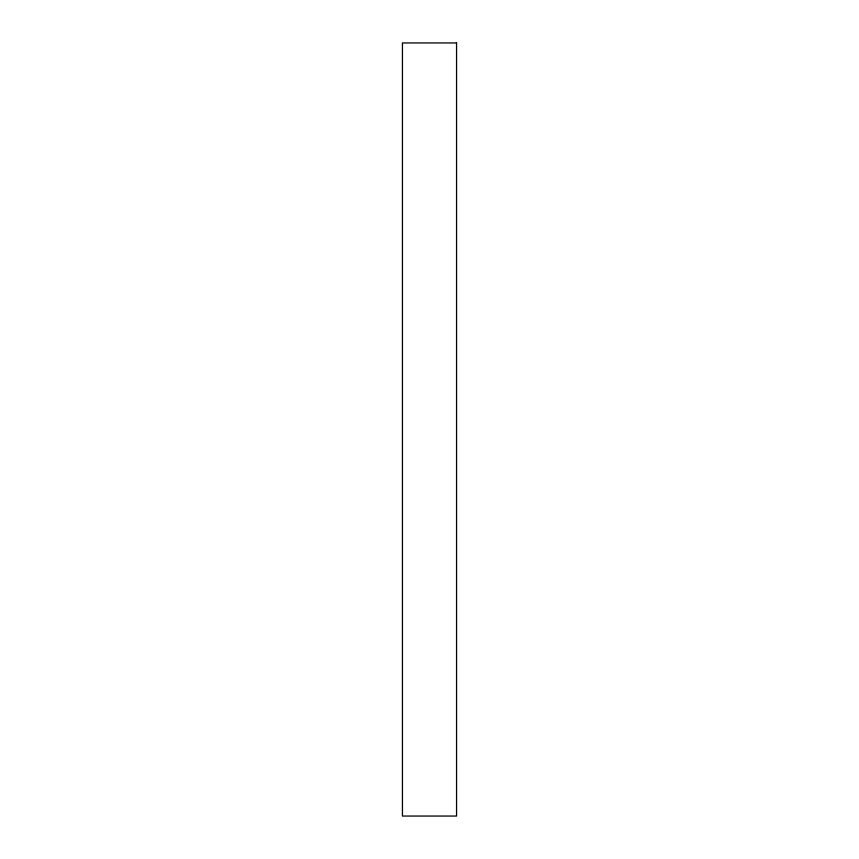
<?xml version="1.0" encoding="UTF-8"?>
<svg xmlns="http://www.w3.org/2000/svg" width="859" height="859" viewBox="0 0 859 859"><rect width="100%" height="100%" fill="white"/><g stroke="black" fill="none" stroke-linecap="round" stroke-linejoin="round"><path stroke-width="1.29" d="M456.558 42.95L402.442 42.95L402.442 816.05L456.558 816.05L456.558 42.95"/></g></svg>
